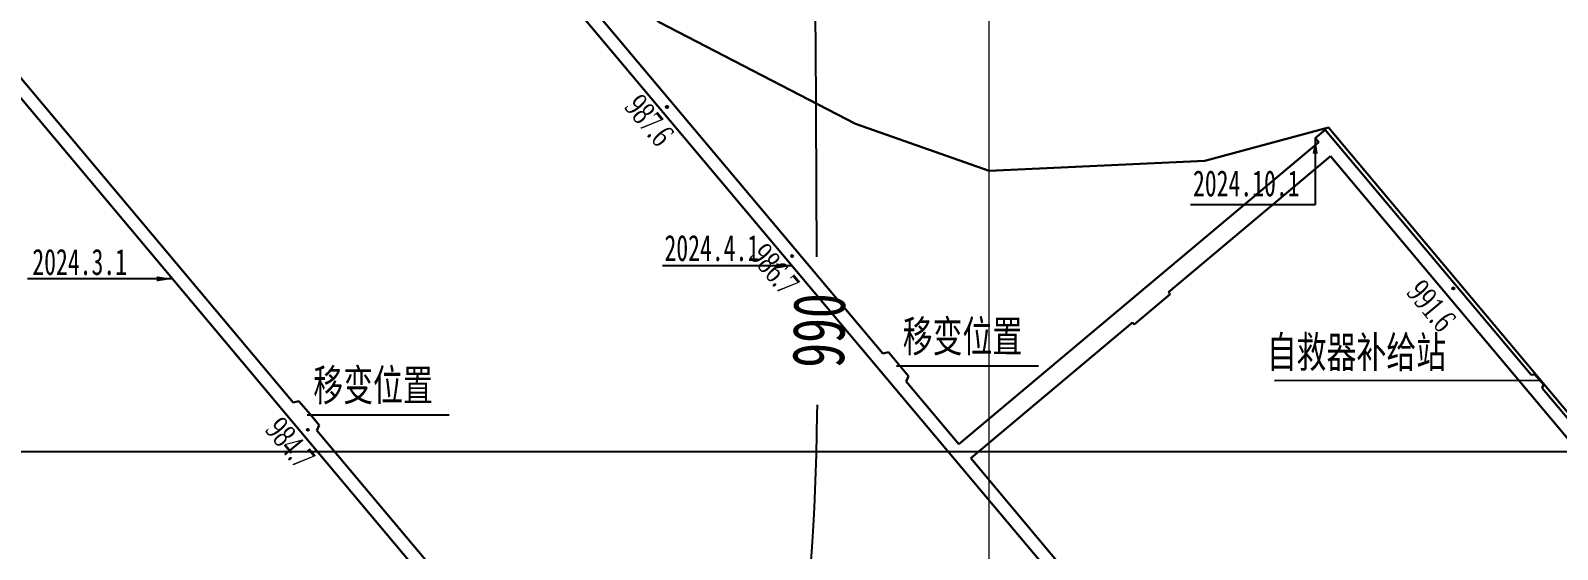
# Model space of a CAD drawing. Header units: millimetres. Extents: x 37412591 to 74834139, y 4258245 to 8527567.
# Drawn here: x 37414133 to 37414718, y 4260463 to 4260661 of the extents above; entities that cross this region are included whole.
import ezdxf

# ---------------------------------------------------------------- set-up
doc = ezdxf.new("R2010")
doc.units = ezdxf.units.MM
doc.linetypes.add('ACAD_ISO02W100', pattern=[15, 12, -3])
doc.linetypes.add('CEN1', pattern=[20, 17, -1, 1, -1])
for name, color, linetype in [('0测量点名称', 7, 'Continuous'), ('6号煤底板等高线', 7, 'Continuous'), ('MAPLAYER_0', 1, 'Continuous'), ('PUB_TEXT', 7, 'Continuous'), ('ZDH', 1, 'Continuous'), ('井田拐点坐标', 7, 'ACAD_ISO02W100'), ('已掘巷道', 1, 'CEN1'), ('钻孔', 7, 'Continuous')]:
    doc.layers.add(name, color=color, linetype=linetype)
doc.layers.add('保安煤柱线', color=1, linetype='线圈线（保安煤柱线） ----0-----0----0-----0----0-----0--', lineweight=30)
doc.styles.get("Standard").update_dxf_attribs({"font": 'simfang.ttf', "width": 0.6667})
doc.styles.add('仿宋', font='', dxfattribs={"width": 0.707})
doc.styles.add('样三', font='simfang.ttf', dxfattribs={"width": 0.7})
doc.styles.get('仿宋').set_extended_font_data('FangSong_GB2312')
doc.linetypes.add('447', pattern='A,8,-1,[148,AAA.SHX,S=1,R=0,X=0,Y=0],-1', length=10)
doc.linetypes.add('FENCELINE1', pattern='A,6.35,-2.54,[133,ltypeshp.shx,S=2.54,R=0,X=-2.54,Y=0],-2.54,25.4', length=36.83)
doc.linetypes.add('线圈线（保安煤柱线） ----0-----0----0-----0----0-----0--', pattern='A,14.5,-2,[133,ltypeshp.shx,S=0.5,R=0,X=0,Y=0],-3,25.4', length=44.9)
doc.dimstyles.new('ISO-25', dxfattribs={"dimtxt": 2.5, "dimasz": 2.5, "dimexe": 1.25, "dimexo": 0.625, "dimtad": 1, "dimtxsty": 'Standard', "dimcen": 2.5, "dimadec": 0, "dimazin": 0, "dimtfac": 1, "dimtmove": 0, "dimatfit": 3, "dimfxl": 1, "dimarcsym": 0})
doc.dimstyles.get("Standard").update_dxf_attribs({"dimtxt": 1, "dimasz": 0.18, "dimexe": 0.18, "dimexo": 0.0625, "dimgap": 0.09, "dimtad": 0, "dimtih": 1, "dimtoh": 1, "dimdec": 4, "dimzin": 0, "dimdsep": 46, "dimtxsty": 'Standard', "dimcen": 0.09, "dimadec": 0, "dimazin": 0, "dimtfac": 1, "dimtdec": 4, "dimtofl": 0, "dimtmove": 0, "dimatfit": 3, "dimfxl": 1, "dimtolj": 1, "dimtzin": 0, "dimarcsym": 0})

msp = doc.modelspace()

# ---------------------------------------------------------------- hatches: boundary and pattern name
at = {"linetype": '447', "ltscale": 0.5}
h = msp.add_hatch(color=0, dxfattribs=at)
h.dxf.hatch_style = 1
h.paths.add_polyline_path([(37414376.15, 4260632.13, 1), (37414376.95, 4260632.13, 1)])
h = msp.add_hatch(color=0, dxfattribs=at)
h.dxf.hatch_style = 1
h.paths.add_polyline_path([(37414424.12, 4260575, 1), (37414424.92, 4260575, 1)])
h = msp.add_hatch(color=0, dxfattribs=at)
h.dxf.hatch_style = 1
h.paths.add_polyline_path([(37414677.42, 4260562.6, 1), (37414678.22, 4260562.6, 1)])
h = msp.add_hatch(color=0, dxfattribs=at)
h.dxf.hatch_style = 1
h.paths.add_polyline_path([(37414238.51, 4260508.41, 1), (37414239.31, 4260508.41, 1)])

# ---------------------------------------------------------------- linework, layer by layer
at = {"linetype": 'ByBlock', "lineweight": 20}
msp.add_line((37414500, 4258300.88, 4910.12), (37414500, 4263462.94, 4910.12), dxfattribs=at)
at = {"color": 0, "lineweight": 30, "ltscale": 5}
for p, q in [((37413489.47, 4261397.14), (37414852.31, 4259773.95)), ((37413952.34, 4261141.33), (37414459.22, 4260537.62)), ((37413954.36, 4261131.15), (37415014.9, 4259868.01)), ((37413925.34, 4260885.79), (37414233.37, 4260518.91)), ((37414624.9, 4260620.22, -1324.76), (37414626.25, 4260618.61, -1309.52)), ((37414628.72, 4260623.43, 4910.12), (37414707.64, 4260529.44, 4910.12)), ((37414630.75, 4260613.25, -1258.73), (37415177.48, 4259962.06, 4910.12)), ((37414568.71, 4260561.16), (37414569.36, 4260560.4)), ((37414554.93, 4260549.59), (37414555.57, 4260548.82)), ((37414459.2, 4260537.61, 4910.12), (37414461.38, 4260538.13, 4910.12)), ((37414461.38, 4260538.13, 4910.12), (37414469.09, 4260528.94, 4910.12)), ((37414469.09, 4260528.94, 4910.12), (37414468.21, 4260526.89, 4910.12)), ((37414468.21, 4260526.91), (37414488.4, 4260502.87)), ((37414711.89, 4260524.38, 4910.12), (37415201.88, 4259940.77, 4910.12)), ((37414242.36, 4260508.2), (37414528.05, 4260167.94)), ((37414492.9, 4260497.51), (37414597.95, 4260372.38))]:
    msp.add_line(p, q, dxfattribs=at)
at = {"color": 0, "linetype": 'ByBlock', "lineweight": -3, "ltscale": 0.005}
for p, q in [((37414464.53, 4260532.88, 4910.12), (37414518.92, 4260532.92, 4910.12)), ((37414238.68, 4260514.17, 4910.12), (37414293.07, 4260514.21, 4910.12))]:
    msp.add_line(p, q, dxfattribs=at)
at = {"color": 0, "lineweight": 30, "ltscale": 5}
for points in [[(37414628.72, 4260623.43), (37414624.9, 4260620.22)], [(37414626.25, 4260618.61), (37414488.4, 4260502.87)], [(37414630.75, 4260613.25), (37414568.71, 4260561.16)], [(37414569.36, 4260560.4), (37414555.57, 4260548.82)], [(37414554.93, 4260549.59), (37414492.9, 4260497.51)], [(37414711.89, 4260524.38), (37414712.29, 4260525.77), (37414709.08, 4260529.59), (37414707.65, 4260529.44)]]:
    msp.add_lwpolyline(points, dxfattribs=at)
at = {"color": 0, "linetype": '447', "ltscale": 0.5}
for centre in [(37414376.55, 4260632.13), (37414424.52, 4260575), (37414677.82, 4260562.6), (37414238.91, 4260508.41)]:
    msp.add_circle(centre, 0.398, dxfattribs=at)
at = {"color": 30, "linetype": 'ByBlock', "lineweight": -3, "ltscale": 0.005}
for p in [(37414376.55, 4260632.13), (37414376.55, 4260632.13), (37414424.52, 4260575), (37414677.82, 4260562.6), (37414677.82, 4260562.6), (37414238.91, 4260508.41), (37414238.91, 4260508.41)]:
    msp.add_point(p, dxfattribs=at)
at = {"color": 2, "linetype": 'ByBlock', "lineweight": -3, "ltscale": 0.005}
for p in [(37414376.55, 4260632.13), (37414424.52, 4260575), (37414238.91, 4260508.41)]:
    msp.add_point(p, dxfattribs=at)
at = {"color": 0, "ltscale": 5}
for p in [(37414376.55, 4260632.13), (37414376.55, 4260632.13, -3), (37414424.52, 4260575), (37414424.52, 4260575, -3), (37414677.82, 4260562.6), (37414677.82, 4260562.6, -3), (37414238.91, 4260508.41), (37414238.91, 4260508.41, -3)]:
    msp.add_point(p, dxfattribs=at)
at = {"color": 1}
for p in [(37414376.55, 4260632.13), (37414424.52, 4260575), (37414677.82, 4260562.6), (37414238.91, 4260508.41)]:
    msp.add_point(p, dxfattribs=at)
at = {"layer": '6号煤底板等高线', "elevation": 3681.95}
for points in [[(37414433.98, 4260574.77), (37414433.51, 4260657.67), (37414432.95, 4260690.01)], [(37414431.58, 4260454.87), (37414432.21, 4260463.42), (37414432.71, 4260471.64), (37414433.06, 4260478.49), (37414433.36, 4260485.35), (37414433.61, 4260492.21), (37414433.82, 4260499.08), (37414434.14, 4260514.26), (37414434.19, 4260518.03)]]:
    msp.add_lwpolyline(points, dxfattribs=at)
at = {"layer": 'PUB_TEXT', "color": 0}
msp.add_line((37414609.27, 4260527.31), (37414710.88, 4260527.45), dxfattribs=at)
at = {"layer": 'ZDH', "color": 0, "lineweight": -3}
for p in [(37414376.42, 4260632.43, 8.99), (37414424.38, 4260575.3, 8.99), (37414677.69, 4260562.9, 8.99), (37414238.78, 4260508.71, 8.99)]:
    msp.add_point(p, dxfattribs=at)
at = {"layer": '保安煤柱线', "color": 1, "linetype": 'FENCELINE1', "lineweight": 30, "ltscale": 2, "elevation": 4910.12}
msp.add_lwpolyline([(37415177.09, 4259972.42), (37414629.98, 4260624.24), (37414582.57, 4260611.45), (37414500, 4260607.63), (37414448.71, 4260625.73), (37414373.52, 4260664.61), (37414326.8, 4260701.57), (37414259.61, 4260778.76), (37413935.59, 4261162.93)], dxfattribs=at)
at = {"layer": '已掘巷道', "color": 0, "linetype": 'ByBlock', "lineweight": 30, "ltscale": 5}
for p, q in [((37414233.37, 4260518.91, 4910.12), (37414235.53, 4260519.42, 4910.12)), ((37414235.53, 4260519.42, 4910.12), (37414239.77, 4260514.37, 4910.12)), ((37414239.77, 4260514.37, 4910.12), (37414243.24, 4260510.23, 4910.12)), ((37414243.24, 4260510.23, 4910.12), (37414242.36, 4260508.2, 4910.12))]:
    msp.add_line(p, q, dxfattribs=at)
at = {"layer": '钻孔'}
msp.add_line((37416981.26, 4260500, 4910.12), (37412646.51, 4260500, 4910.12), dxfattribs=at)

# ---------------------------------------------------------------- texts
at = {"layer": '0测量点名称', "color": 0, "lineweight": 30, "ltscale": 5, "char_height": 9, "width": 23.085, "attachment_point": 7, "rotation": 309.76049}
for s, insert in [('{\\fTimes New Roman|b0|i0|c0|p18;987.6}', (37414359.71, 4260631.88, 0.01)), ('{\\fTimes New Roman|b0|i0|c0|p18;986.7}', (37414407.67, 4260574.75, 0.01)), ('{\\fTimes New Roman|b0|i0|c0|p18;\\P991.6}', (37414659.33, 4260560.79, 0.01)), ('{\\fTimes New Roman|b0|i0|c0|p18;984.7}', (37414222.07, 4260508.16, 0.01))]:
    msp.add_mtext(s, dxfattribs=dict(at, insert=insert))
at = {"layer": 'MAPLAYER_0', "color": 0, "style": '仿宋', "width": 0.7}
msp.add_text('990', height=20, rotation=89, dxfattribs=at).set_placement((37414444.34, 4260532.01, 3681.95))
at = {"layer": 'PUB_TEXT', "color": 0, "style": '样三', "width": 0.7}
msp.add_text('自救器补给站', height=12, rotation=359.95731, dxfattribs=at).set_placement((37414606.31, 4260532.25, -896.9))
at = {"layer": 'PUB_TEXT', "color": 0, "char_height": 12, "attachment_point": 1, "rotation": 359.95731, "style": '样三'}
for insert in [(37414466.86, 4260550.26, 4910.12), (37414241.01, 4260531.55, 4910.12)]:
    msp.add_mtext_dynamic_manual_height_columns('{\\fFangSong|b1|i0|c134|p49;移变位置}', width=56.9985, gutter_width=1, heights=[0], dxfattribs=dict(at, insert=insert))
at = {"layer": '钻孔', "color": 0, "char_height": 10, "width": 80.8922, "attachment_point": 1}
for s, insert in [('2024.10.1', (37414578.07, 4260607.88, 6565.89)), ('2024.4.1', (37414375.58, 4260583.11, 6566.89)), ('2024.3.1', (37414133.39, 4260577.78, 6566.89))]:
    msp.add_mtext(s, dxfattribs=dict(at, insert=insert))

# ---------------------------------------------------------------- leaders
at = {"layer": '6号煤底板等高线'}
for points, override in [([(37414624.9, 4260620.22), (37414624.9, 4260594.67), (37414577.16, 4260594.67)], {"dimasz": 6, "dimtad": 0, "dimzin": 0}), ([(37414187.07, 4260566.27), (37414131.52, 4260566.3)], {"dimasz": 6, "dimgap": 0.625, "dimtad": 0, "dimzin": 0}), ([(37414424.48, 4260571.22), (37414374.83, 4260571.22)], {"dimasz": 6, "dimgap": 0.625, "dimtad": 0, "dimzin": 0})]:
    msp.add_leader(points, dimstyle='ISO-25', override=override, dxfattribs=at)
at = {"layer": '井田拐点坐标', "color": 6, "linetype": 'ByBlock', "lineweight": -3, "ltscale": 0.005}
for points in [[(37414424.35, 4260571.21), (37414414.79, 4260571.21)], [(37414186.99, 4260566.27), (37414177.43, 4260566.27)]]:
    msp.add_leader(points, dimstyle='Standard', override={"dimgap": 0.09, "dimtad": 0}, dxfattribs=at)

doc.saveas('drawing.dxf')
